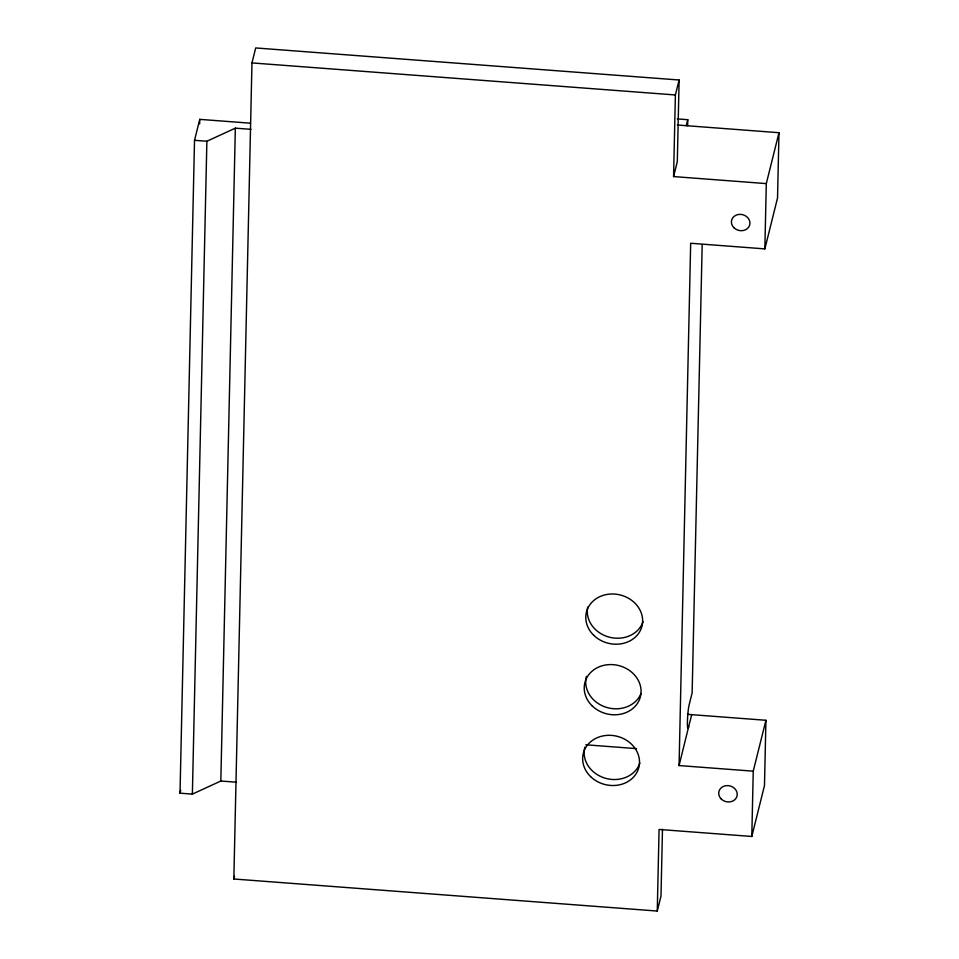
<?xml version="1.0" encoding="UTF-8"?>
<svg xmlns="http://www.w3.org/2000/svg" width="959" height="959" viewBox="0 0 959 959"><rect width="100%" height="100%" fill="white"/><g stroke="black" fill="none" stroke-linecap="round" stroke-linejoin="round"><path stroke-width="1.44" d="M236.525 782.208L220.834 781.022L192.375 794.112L180.016 793.177L194.521 140.314L199.748 119.36L250.179 123.172M199.64 123.855L199.748 119.36M192.375 794.112L206.88 141.249L235.339 128.158L251.03 129.345M220.834 781.022L235.339 128.158M662.477 829.307L660.991 896.078L657.263 911.05L233.84 878.995L251.965 62.922L255.693 47.95L679.116 80.005L677.306 161.603L673.578 176.576L766.301 183.601L778.984 132.702L677.33 125.006M657.263 911.05L659.073 829.439L751.796 836.464L764.479 785.565L765.929 720.281L687.471 714.335M673.578 176.576L675.388 94.965L679.116 80.005M687.627 125.677L687.759 119.695L677.33 118.904M765.929 720.281L753.247 771.168L679.068 765.558L690.672 243.262L764.85 248.884L777.533 197.986L778.984 132.702M702.18 244.665L692.134 692.889L689.149 704.865A12.455 1.187 -85.7 0 0 687.411 721.743A12.455 1.187 -85.7 0 0 688.67 726.634L679.068 765.558M751.796 836.464L753.247 771.168M764.85 248.884L766.301 183.601M180.016 793.177L180.712 790.384M233.84 878.995L234.511 876.274M686.26 125.677L687.759 119.695M688.67 726.634L691.751 714.659M251.965 62.922L675.388 94.965M194.521 140.314L206.88 141.249M585.805 744.795L636.548 748.631M639.881 762.98A28.65 24.886 14 0 1 605.381 778.252A28.65 24.886 14 0 1 584.87 747.109M643.021 621.672A28.65 24.886 14 0 1 609.241 637.148A28.65 24.886 14 0 1 587.711 607.071M641.008 693.477A28.65 24.886 14 0 1 606.244 707.31A28.65 24.886 14 0 1 586.44 676.383M721.288 799.063A9.338 8.116 14 0 0 736.884 796.569A9.338 8.116 14 0 0 725.747 785.721A9.338 8.116 14 0 0 721.288 799.063M733.983 227.798A9.338 8.116 14 0 0 749.578 225.317A9.338 8.116 14 0 0 738.442 214.468A9.338 8.116 14 0 0 733.983 227.798M590.576 776.586A28.65 24.886 14 0 0 638.394 768.974A28.65 24.886 14 0 0 604.254 735.685A28.65 24.886 14 0 0 590.576 776.586M593.717 635.278A28.65 24.886 14 0 0 641.535 627.654A28.65 24.886 14 0 0 607.383 594.376A28.65 24.886 14 0 0 593.717 635.278M592.147 705.86A28.65 24.886 14 0 0 639.965 698.236A28.65 24.886 14 0 0 605.824 664.959A28.65 24.886 14 0 0 592.147 705.86"/></g></svg>
